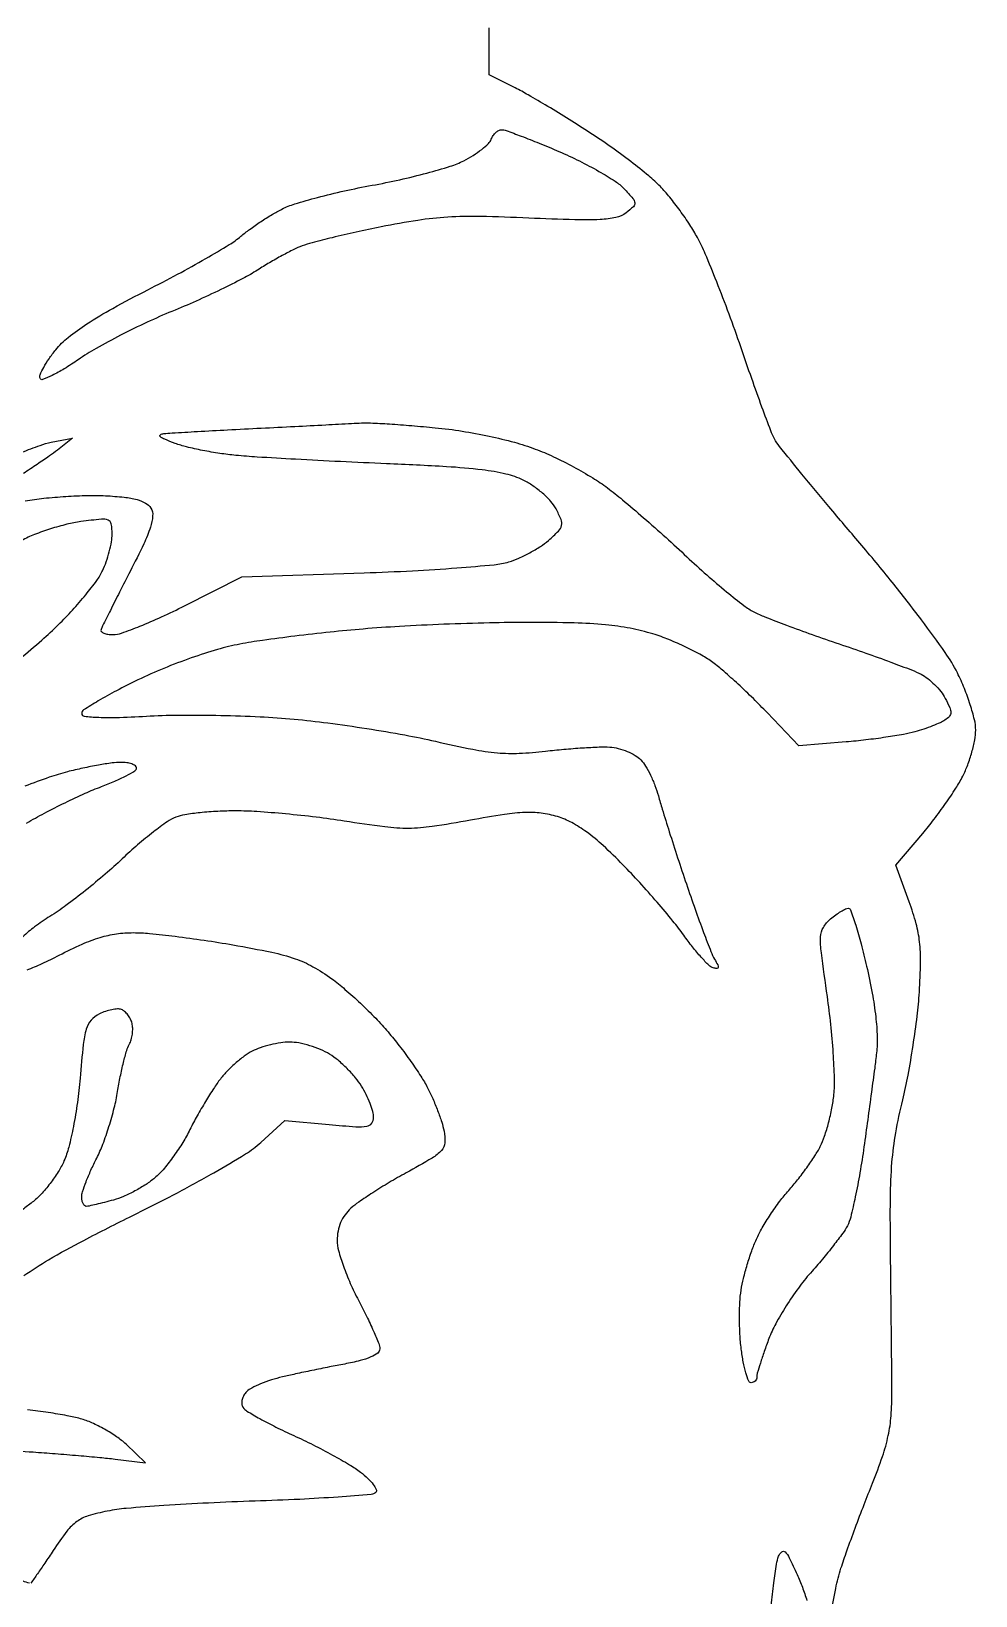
# Model space of a CAD drawing. Extents: x 0 to 561, y -221 to 322.
# Drawn here: x 442.4 to 560.7, y -21 to 175 of the extents above; entities that cross this region are included whole.
import ezdxf

# ---------------------------------------------------------------- set-up
doc = ezdxf.new("R2010")
doc.units = 0
doc.header["$MEASUREMENT"] = 0

msp = doc.modelspace()

# ---------------------------------------------------------------- linework, layer by layer
for points in [[(542.56, -23.44, -0.012934), (543.15, -20.06, -0.029249), (543.81, -17.54, -0.006765), (544.55, -15.36, -0.003067), (545.59, -12.52, -0.003036), (546.71, -9.54, -0.004156), (547.76, -6.88, 0.013341), (549.01, -3.53, 0.030223), (549.73, -0.93, 0.033472), (550.09, 1.57, 0.020367), (550.19, 4.55, 0.000879), (550.17, 7.39, 0.000237), (550.13, 11.9, 0.00024), (550.07, 17.02, 0.000248), (550.02, 22.07, -0.00525), (550, 28.86, -0.017734), (550.2, 33.29, -0.023537), (550.67, 36.99, -0.01628), (551.54, 41.12, 0.013276), (552.21, 44.23, 0.008172), (552.84, 47.92, 0.008192), (553.35, 51.59, 0.014502), (553.63, 54.64, 0.010842), (553.78, 58.38, 0.032791), (553.66, 60.92, 0.038802), (553.22, 63.19, 0.020625), (552.36, 65.92), (550.67, 70.54), (554.05, 74.5, 0.013637), (555.46, 76.24, 0.01041), (556.91, 78.23, 0.010549), (558.19, 80.15, 0.024268), (559.06, 81.66, 0.027631), (559.68, 83.08, 0.021293), (560.21, 84.68, 0.021725), (560.57, 86.23, 0.047106), (560.69, 87.44, 0.058716), (560.53, 88.74, 0.018894), (560.01, 90.61, 0.018554), (559.27, 92.67, 0.019764), (558.39, 94.62, 0.037308), (556.88, 97.15, 0.008187), (553.9, 101.24, 0.008277), (550.22, 105.97, 0.006957), (546.16, 110.87, -0.002102), (542.3, 115.43, -0.003019), (538.92, 119.5, -0.001618), (536.1, 122.98, -0.047012), (535.47, 123.93, -0.033002), (535.02, 124.92, -0.002085), (533.91, 127.9, -0.00306), (532.63, 131.47, -0.002269), (531.26, 135.43, 0.005813), (529.79, 139.55, 0.005935), (528.24, 143.61, 0.005777), (526.81, 147.1, 0.02449), (525.83, 149.13, 0.020192), (524.88, 150.73, 0.012681), (523.65, 152.51, 0.012727), (522.35, 154.21, 0.022648), (521.18, 155.53, 0.027668), (519.73, 156.86, 0.009169), (517.48, 158.65, 0.009097), (514.9, 160.55, 0.010216), (512.36, 162.27, 0.004674), (509.77, 163.92, 0.004261), (507.07, 165.57, 0.004264), (504.63, 167, 0.013778), (502.98, 167.89), (499.74, 169.53), (499.74, 175.41, -0.016086)], [(415.13, -1.11, -0.000002), (415.49, -2.52, -0.000001), (415.93, -4.21, -0.000001), (416.37, -5.9, -0.000002), (416.74, -7.3, 0.003961)], [(441.6, 116.15, -0.016593), (443.94, 116.48, -0.010406), (446.7, 116.71, -0.010443), (449.42, 116.83, -0.018725), (451.66, 116.8, -0.013655), (454.02, 116.61, -0.039746), (455.62, 116.31, -0.060572), (456.69, 115.87, -0.126271), (457.35, 115.25, -0.162595), (457.58, 114.28, -0.057843), (457.3, 112.86, -0.032084), (456.46, 110.76, -0.007366), (454.76, 107.32, 0.000798), (453.44, 104.73, 0.001166), (452.28, 102.44, 0.000559), (451.31, 100.49, 0.020843), (451.11, 100.04, 0.28977), (451.15, 99.8, 0.106971), (451.45, 99.59, 0.06466), (451.97, 99.45, 0.034395), (452.63, 99.4, 0.086281), (453.69, 99.59, 0.009732), (455.99, 100.46, 0.011565), (458.7, 101.63, 0.009154), (461.58, 103.01), (468.75, 106.62), (484.06, 107.14, 0.00458), (490.13, 107.4, 0.005878), (495.7, 107.76, 0.004592), (500.36, 108.16, 0.049548), (502.21, 108.52, 0.031183), (503.46, 108.98, 0.019931), (504.85, 109.66, 0.020021), (506.16, 110.44, 0.034887), (507.17, 111.2, 0.018448), (508.41, 112.37, 0.137681), (508.8, 113.07, 0.157123), (508.74, 113.83, 0.026145), (508.11, 115.17, 0.060188), (507.46, 116.09, 0.029459), (506.43, 117.1, 0.028716), (505.22, 118.04, 0.036922), (504.01, 118.75, 0.058003), (501.84, 119.52, 0.02616), (498.86, 120.03, 0.015525), (494.4, 120.43, 0.003592), (486.87, 120.81, -0.001497), (481.1, 121.07, -0.001622), (475.48, 121.36, -0.001525), (470.67, 121.64, -0.007886), (468.01, 121.85, -0.014438), (466, 122.1, -0.011323), (463.84, 122.47, -0.011485), (461.84, 122.92, -0.027402), (460.39, 123.36, -0.010495), (459.09, 123.87, -0.080385), (458.54, 124.21, -0.503156), (458.55, 124.44, -0.1172), (458.98, 124.58, -0.009444), (460.01, 124.66, -0.00054), (463.19, 124.85, -0.000825), (466.97, 125.05, -0.000606), (471.17, 125.27, 0.000143), (475.39, 125.48, 0.000187), (479.26, 125.68, 0.000139), (482.5, 125.85, 0.001709), (483.74, 125.92, -0.027201), (484.88, 125.92, -0.0038), (487.24, 125.79, -0.004336), (490.03, 125.58, -0.003669), (492.98, 125.32, -0.014512), (496.34, 124.89, -0.013713), (499.73, 124.26, -0.014308), (502.89, 123.5, -0.023221), (505.51, 122.65, -0.020068), (507.78, 121.69, -0.013247), (510.31, 120.41, -0.013339), (512.71, 119.04, -0.025032), (514.56, 117.78, -0.012473), (516.45, 116.28, -0.004524), (519.07, 114.05, -0.004483), (521.89, 111.56, -0.005328), (524.5, 109.15, 0.007759), (527, 106.88, 0.008697), (529.48, 104.77, 0.008109), (531.65, 103.04, 0.045255), (532.9, 102.25, 0.024759), (534.28, 101.63, 0.004114), (536.99, 100.58, 0.004505), (540.2, 99.41, 0.003975), (543.57, 98.24, -0.003339), (546.91, 97.09, -0.004005), (550.04, 95.96, -0.003446), (552.66, 94.97, -0.026457), (553.86, 94.43, -0.048532), (554.68, 93.9, -0.029226), (555.54, 93.14, -0.029085), (556.32, 92.27, -0.044506), (556.87, 91.42, -0.017501), (557.43, 90.27, -0.108238), (557.57, 89.63, -0.180463), (557.39, 89.16, -0.069356), (556.84, 88.69, -0.038261), (556.24, 88.37, -0.011411), (555.28, 87.97, -0.011372), (554.17, 87.56, -0.012066), (553.07, 87.22, -0.025652), (551.65, 86.9, -0.00743), (549.44, 86.54, -0.00745), (546.93, 86.21, -0.007889), (544.46, 85.96), (538.51, 85.46), (534.55, 89.63, 0.008843), (532.83, 91.38, 0.007199), (530.93, 93.19, 0.007284), (529.12, 94.81, 0.0188), (527.76, 95.91, 0.033871), (526.35, 96.82, 0.015513), (524.39, 97.83, 0.015282), (522.26, 98.77, 0.020378), (520.26, 99.48, 0.028201), (517.4, 100.19, 0.024056), (514.32, 100.63, 0.017279), (510.38, 100.86, 0.00591), (504.66, 100.93, 0.006065), (499.77, 100.87, 0.003867), (494.07, 100.69, 0.003885), (488.49, 100.42, 0.007213), (483.97, 100.1, 0.005202), (479.82, 99.71, 0.004309), (475.4, 99.21, 0.004352), (471.36, 98.68, 0.01167), (468.5, 98.21, 0.024046), (465.71, 97.54, 0.013761), (462.42, 96.48, 0.01326), (458.98, 95.17, 0.014784), (455.74, 93.73, 0.008591), (453.04, 92.37, 0.013342), (450.76, 91.09, 0.007533), (448.93, 89.96, 0.256224), (448.69, 89.53, 0.384005), (449.01, 89.17, 0.016761), (450.82, 89.05, 0.017421), (453.44, 89.04, 0.005839), (457.27, 89.21, -0.012484), (461.24, 89.33, -0.006951), (466.1, 89.29, -0.006914), (471.03, 89.12, -0.010637), (475.3, 88.82, -0.009636), (479.52, 88.34, -0.006177), (484.41, 87.64, -0.006206), (489.17, 86.83, -0.011545), (493.01, 86.04, 0.007872), (497.68, 85.04, 0.026284), (500.77, 84.6, 0.033106), (503.51, 84.54, 0.019103), (506.79, 84.8, -0.007181), (509.09, 85.04, -0.006838), (511.43, 85.22, -0.006803), (513.51, 85.33, -0.024014), (514.84, 85.31, -0.046378), (515.91, 85.14, -0.035922), (517.03, 84.78, -0.036927), (518.03, 84.27, -0.069165), (518.74, 83.71, -0.054077), (519.32, 82.94, -0.022247), (519.95, 81.79, -0.021699), (520.51, 80.49, -0.026016), (520.93, 79.21, 0.009467), (521.41, 77.54, 0.002123), (522.3, 74.71, 0.002201), (523.35, 71.45, 0.002128), (524.44, 68.17, 0.003663), (525.54, 65, 0.00469), (526.59, 62.1, 0.003653), (527.52, 59.69, 0.039505), (527.97, 58.75, -0.015068), (528.37, 58.03, -0.159546), (528.42, 57.7, -0.391186), (528.26, 57.57, -0.057031), (527.8, 57.66, -0.118084), (527.26, 57.98, -0.014239), (526.3, 58.99, -0.016293), (525.21, 60.28, -0.012741), (524.12, 61.74, 0.016877), (522.75, 63.53, 0.006887), (520.78, 65.88, 0.006805), (518.59, 68.35, 0.008635), (516.5, 70.56, 0.013306), (514.02, 72.97, 0.027434), (511.94, 74.68, 0.034831), (510.08, 75.86, 0.05163), (508.3, 76.6, 0.038258), (506.25, 77.04, 0.043962), (504.25, 77.13, 0.028472), (501.65, 76.88, 0.006791), (497.38, 76.15, -0.008537), (492.59, 75.36, -0.034986), (489.65, 75.13, -0.033662), (486.66, 75.31, -0.007502), (481.59, 76.04, 0.0089), (478.07, 76.53, 0.006923), (474.24, 76.94, 0.007007), (470.65, 77.23, 0.016813), (467.98, 77.32, 0.01259), (465.74, 77.26, 0.012946), (463.52, 77.09, 0.012771), (461.61, 76.84, 0.052225), (460.48, 76.54, 0.06209), (459.41, 75.97, 0.012409), (457.67, 74.68, 0.012945), (455.7, 73.08, 0.01175), (453.76, 71.31, -0.012859), (451.65, 69.41, -0.008929), (449.17, 67.36, -0.009011), (446.72, 65.48, -0.018308), (444.71, 64.11, 0.018408), (442.79, 62.79, 0.033555), (441.33, 61.56, 0.041934)], [(441.19, 122.24, -0.009512), (443.47, 123.11, -0.03933), (444.88, 123.49), (447.55, 124), (445.65, 122.52, -0.012469), (444.65, 121.78, -0.003951), (443.12, 120.73, -0.003942), (441.4, 119.58, -0.004374)], [(440.94, 96.38, 0.007132), (443.7, 98.72, 0.014337), (445.79, 100.66, 0.013993), (447.54, 102.47, 0.013507), (449.2, 104.4, 0.013553), (450.57, 106.17, 0.047114), (451.31, 107.41, 0.02712), (451.77, 108.52, 0.020203), (452.15, 109.79, 0.020552), (452.42, 111.02, 0.04293), (452.5, 112, 0.042478), (452.4, 113.26, 0.261189), (452, 113.74, 0.121112), (451.16, 113.86, 0.007212), (448.59, 113.56, 0.027609), (446.84, 113.22, 0.016499), (444.79, 112.65, 0.016493), (442.79, 111.94, 0.02737), (441.16, 111.19, 0.007399)], [(441.78, 75.79, -0.011745), (444.02, 77.04, -0.008113), (446.6, 78.35, -0.008185), (449.13, 79.53, -0.016566), (451.17, 80.37, 0.013281), (452.85, 81.04, 0.020229), (454.26, 81.72, 0.015656), (455.35, 82.35, 0.260479), (455.55, 82.7, 0.24473), (455.41, 82.97, 0.06724), (454.97, 83.2, 0.051758), (454.33, 83.35, 0.03385), (453.57, 83.4, 0.035219), (452.5, 83.33, 0.0089), (450.79, 83.06, 0.009036), (448.84, 82.67, 0.009015), (446.9, 82.22, 0.021972), (444.63, 81.53, 0.008779), (441.58, 80.41, 0.008668)], [(441.84, 57.4, 0.016144), (443.73, 58.2, 0.010284), (445.87, 59.25, -0.013925), (448.74, 60.63, -0.031351), (451, 61.47, -0.038457), (453.04, 61.92, -0.035645), (455.17, 62.07, -0.02355), (457.2, 61.97, -0.0063), (460.4, 61.61, -0.00637), (464.04, 61.12, -0.006539), (467.64, 60.54, -0.007736), (472.51, 59.61, -0.031523), (475.43, 58.81, -0.045246), (477.66, 57.81, -0.030546), (480.01, 56.3, -0.019936), (481.67, 54.97, -0.010771), (483.62, 53.22, -0.010713), (485.52, 51.34, -0.016584), (487.08, 49.63, -0.012711), (488.48, 47.9, -0.009931), (489.92, 45.95, -0.010064), (491.18, 44.08, -0.024031), (492.02, 42.63, -0.016384), (492.67, 41.29, -0.012489), (493.28, 39.78, -0.012668), (493.79, 38.34, -0.028782), (494.08, 37.22, -0.066889), (494.18, 35.76, -0.168171), (493.76, 34.79, -0.075886), (492.6, 33.84, -0.006899), (489.34, 31.98, 0.007986), (487.21, 30.77, 0.008191), (485.15, 29.49, 0.007991), (483.39, 28.33, 0.033853), (482.41, 27.55, 0.054388), (481.68, 26.73, 0.053709), (481.13, 25.76, 0.052592), (480.8, 24.68, 0.048187), (480.69, 23.53, 0.067068), (480.86, 22.25, 0.018468), (481.48, 20.31, 0.018312), (482.34, 18.14, 0.018198), (483.36, 16.03, -0.0082), (484.38, 14.03, -0.010777), (485.24, 12.17, -0.008447), (485.9, 10.59, -0.094799), (486.03, 9.93, -0.236394), (485.77, 9.41, -0.058889), (484.92, 8.92, -0.040056), (483.56, 8.46, -0.015977), (481.64, 8.04, 0.003162), (479.72, 7.67, 0.002195), (477.54, 7.23, 0.002213), (475.46, 6.79, 0.004562), (473.84, 6.42, 0.019457), (472.45, 6.04, 0.020143), (471.11, 5.55, 0.020334), (469.99, 5.03, 0.077074), (469.36, 4.58, 0.06823), (469.01, 4.12, 0.070747), (468.8, 3.59, 0.077967), (468.75, 3.06, 0.120392), (468.89, 2.63, 0.118503), (469.38, 2.15, 0.008932), (471, 1.2, 0.011934), (473, 0.15, 0.008785), (475.27, -0.93, -0.009702), (477.68, -2.08, -0.008857), (480.11, -3.36, -0.008898), (482.25, -4.58, -0.0283), (483.61, -5.5, -0.026003), (484.54, -6.29, -0.043728), (485.22, -7.05, -0.057246), (485.59, -7.68, -0.313393), (485.52, -8.05, -0.174139), (484.95, -8.31, -0.002104), (480.82, -8.62, -0.005983), (476, -8.91, -0.003841), (470.41, -9.13, 0.004183), (464.57, -9.37, 0.004802), (459, -9.69, 0.00434), (454.28, -10.05, 0.027407), (451.9, -10.39, 0.024545), (449.5, -10.99, 0.084085), (448.07, -11.7, 0.073309), (446.84, -12.9, 0.015807), (445.13, -15.32, -0.002197), (444.06, -16.9, -0.003579), (443.15, -18.23, -0.000618), (442.33, -19.4, -0.244476)], [(441.46, 19.12, -0.01776), (444.55, 21.1, -0.013657), (448.94, 23.53, -0.005436), (455.08, 26.64, 0.006934), (460.37, 29.33, 0.008542), (465.23, 31.99, 0.007979), (469.21, 34.35, 0.047694), (471.13, 35.8), (474.14, 38.56), (479.7, 38.04, 0.005291), (483.05, 37.76, 0.05832), (484.4, 37.82, 0.196073), (485.02, 38.19, 0.16076), (485.26, 38.94, 0.069978), (485.16, 39.65, 0.022243), (484.81, 40.67, 0.021716), (484.32, 41.79, 0.02257), (483.74, 42.84, 0.036914), (482.98, 43.9, 0.022575), (481.95, 45.04, 0.022575), (480.81, 46.08, 0.036914), (479.75, 46.84, 0.03742), (478.61, 47.42, 0.02581), (477.26, 47.91, 0.026109), (475.89, 48.25, 0.047324), (474.75, 48.36, 0.036784), (473.63, 48.27, 0.022697), (472.33, 48.02, 0.022715), (471.06, 47.65, 0.037443), (470.03, 47.22, 0.04141), (469.05, 46.6, 0.021087), (467.92, 45.68, 0.020796), (466.83, 44.63, 0.029179), (465.96, 43.6, 0.018213), (465.11, 42.37, 0.008074), (464.07, 40.7, 0.007979), (463.03, 38.9, 0.010665), (462.15, 37.22, -0.023665), (461.23, 35.58, -0.018248), (460.08, 33.89, -0.018582), (458.89, 32.38, -0.041337), (457.85, 31.35, -0.032247), (456.75, 30.53, -0.020198), (455.36, 29.72, -0.020253), (453.93, 29.03, -0.034484), (452.67, 28.58, -0.004661), (451.54, 28.28, -0.005986), (450.5, 28.03, -0.004672), (449.63, 27.83, -0.05059), (449.27, 27.79, -0.195337), (449.05, 27.88, -0.087781), (448.86, 28.13, -0.067259), (448.74, 28.51, -0.046971), (448.69, 28.96, -0.079436), (448.8, 29.62, -0.012633), (449.24, 30.87, -0.013724), (449.85, 32.32, -0.011631), (450.57, 33.82, 0.026706), (451.34, 35.57, 0.014429), (452.11, 37.8, 0.014335), (452.77, 40.12, 0.021878), (453.19, 42.17, -0.009585), (453.53, 44.04, -0.010849), (453.93, 45.82, -0.010135), (454.33, 47.31, -0.057126), (454.65, 48.07, 0.056646), (454.89, 48.66, 0.037847), (455.04, 49.37, 0.037971), (455.08, 50.09, 0.059198), (455, 50.7, 0.052805), (454.79, 51.25, 0.045768), (454.46, 51.77, 0.048157), (454.07, 52.19, 0.090789), (453.68, 52.43, 0.103748), (453.19, 52.51, 0.03611), (452.47, 52.42, 0.034018), (451.67, 52.21, 0.033551), (450.9, 51.89, 0.100044), (449.88, 51.1, 0.105159), (449.27, 49.99, 0.046252), (448.88, 48.06, 0.005881), (448.48, 43.83, -0.013433), (448.15, 40.79, -0.013738), (447.65, 37.8, -0.014218), (447.07, 35.2, -0.042057), (446.47, 33.47, -0.036276), (445.75, 32.11, -0.023573), (444.72, 30.64, -0.023705), (443.58, 29.29, -0.040964), (442.5, 28.3, -0.001699), (441.27, 27.37, -0.000796)], [(438.66, -2.8, -0.009376), (442.6, -2.98, -0.002663), (445.36, -3.18, -0.002209), (448.29, -3.42, -0.002229), (450.98, -3.66, -0.006013), (452.88, -3.87), (456.69, -4.32), (454.25, -2.02, 0.038007), (453.07, -1.07, 0.023133), (451.56, -0.13, 0.023119), (449.96, 0.67, 0.037478), (448.53, 1.19, 0.021787), (446.88, 1.56, 0.007954), (444.51, 1.96, 0.007868), (441.91, 2.31, 0.009327)], [(535.05, -22.23, -0.007088), (535.39, -19.38, -0.005722), (535.73, -17.01, -0.056004), (536, -16.04, -0.116912), (536.4, -15.48, -0.395106), (536.8, -15.49, -0.084761), (537.33, -16.22, -0.007206), (538.31, -18.32, -0.016959), (538.97, -19.92, -0.015905), (539.54, -21.6, -0.016107)], [(442.14, -19.43, -0.000173), (440.54, -18.9, -0.001176)]]:
    msp.add_lwpolyline(points, format="xyb")
for points in [[(501.3, 162.64, -0.087002), (501.86, 162.54, -0.003807), (503.75, 161.84, -0.006361), (505.99, 160.96, -0.004488), (508.48, 159.92, -0.01365), (511.04, 158.73, -0.014372), (513.48, 157.43, -0.014131), (515.52, 156.19, -0.060638), (516.61, 155.28, -0.010665), (517.75, 154.02, -0.157053), (517.98, 153.47, -0.231907), (517.8, 153, -0.025893), (516.88, 152.23, -0.109439), (515.62, 151.65, -0.038641), (513.63, 151.39, -0.0209), (510.46, 151.36, -0.003987), (504.69, 151.57, 0.006534), (498.65, 151.77, 0.019825), (494.54, 151.69, 0.023254), (490.81, 151.29, 0.012084), (486.21, 150.47, 0.004066), (483.06, 149.81, 0.004689), (480.08, 149.12, 0.004219), (477.56, 148.49, 0.027146), (476.3, 148.09, 0.025291), (475.27, 147.64, 0.008565), (473.8, 146.88, 0.008493), (472.21, 145.98, 0.009659), (470.72, 145.06, -0.022354), (468.89, 144.01, -0.007494), (466.13, 142.62, -0.00744), (463.02, 141.18, -0.008438), (460, 139.89, 0.012747), (456.9, 138.53, 0.009614), (453.57, 136.9, 0.009736), (450.5, 135.24, 0.022083), (448.26, 133.84, -0.013691), (446.51, 132.7, -0.023889), (444.99, 131.87, -0.021904), (443.8, 131.35, -0.422169), (443.47, 131.51, -0.189479), (443.48, 131.96, -0.023412), (443.93, 132.88, -0.024999), (444.6, 133.95, -0.018225), (445.44, 135.08, -0.055026), (446.99, 136.63, -0.024123), (449.35, 138.33, -0.018524), (452.59, 140.27, -0.00834), (456.97, 142.59, 0.006148), (460.7, 144.54, 0.006974), (464.23, 146.5, 0.006406), (467.17, 148.25, 0.037967), (468.62, 149.29, -0.018032), (469.73, 150.16, -0.010593), (471.11, 151.12, -0.010588), (472.54, 152.02, -0.017732), (473.78, 152.7, -0.043976), (475.38, 153.35, -0.009572), (478.24, 154.16, -0.009905), (481.6, 154.98, -0.009346), (485.06, 155.68, 0.01001), (488.53, 156.38, 0.010301), (491.94, 157.22, 0.010085), (494.86, 158.07, 0.0424), (496.55, 158.76, 0.022802), (497.73, 159.43, 0.025538), (498.8, 160.18, 0.026028), (499.64, 160.91, 0.10924), (500, 161.46, -0.058022), (500.24, 161.91, -0.058978), (500.57, 162.29, -0.065045), (500.94, 162.55, -0.119846)], [(544.72, 65.12, -0.320196), (545.02, 64.91, -0.006075), (545.65, 62.99, -0.012331), (546.33, 60.65, -0.00764), (547.02, 57.87, -0.011057), (547.72, 54.49, -0.017105), (548.16, 51.54, -0.019948), (548.35, 49.03, -0.038095), (548.26, 47.02, -0.003076), (548.03, 45.1, -0.000836), (547.62, 42.07, -0.000846), (547.16, 38.63, -0.000879), (546.69, 35.24, -0.007463), (546.18, 31.99, -0.009133), (545.6, 28.97, -0.007852), (545.03, 26.45, -0.062507), (544.61, 25.34, -0.036429), (544.03, 24.41, -0.007704), (542.87, 22.89, -0.008028), (541.48, 21.16, -0.007543), (539.99, 19.44, 0.023468), (538.47, 17.55, 0.016839), (536.94, 15.31, 0.017061), (535.63, 13.08, 0.034753), (534.78, 11.22, 0.005476), (534.2, 9.61, 0.007299), (533.71, 8.14, 0.005327), (533.33, 6.9, 0.071526), (533.26, 6.43, -0.095377), (533.21, 6.15, -0.097009), (533.05, 5.91, -0.098758), (532.82, 5.75, -0.102825), (532.55, 5.69, -0.309453), (532.25, 5.9, -0.021494), (531.9, 6.94, -0.02456), (531.57, 8.3, -0.015473), (531.32, 9.92, -0.017604), (531.15, 11.77, -0.012779), (531.1, 13.83, -0.012938), (531.14, 15.8, -0.027404), (531.3, 17.31, -0.021479), (531.59, 18.76, -0.012012), (532.07, 20.49, -0.011967), (532.63, 22.21, -0.019025), (533.21, 23.66, -0.0273), (533.94, 25.09, -0.014665), (534.98, 26.77, -0.014563), (536.14, 28.42, -0.022091), (537.26, 29.79, 0.015545), (538.37, 31.1, 0.011547), (539.52, 32.63, 0.011697), (540.53, 34.11, 0.025729), (541.22, 35.3, 0.036944), (541.75, 36.56, 0.017142), (542.26, 38.26, 0.016874), (542.68, 40.09, 0.022541), (542.92, 41.78, 0.032002), (542.99, 43.83, 0.009291), (542.84, 47, 0.009299), (542.54, 50.58, 0.009811), (542.1, 54.07, -0.003038), (541.35, 59.56, -0.042773), (541.26, 61.55, -0.122317), (541.61, 62.73, -0.087185), (542.5, 63.79, -0.01759), (543.16, 64.3, -0.02109), (543.81, 64.73, -0.020346), (544.38, 65.04, -0.115383)]]:
    msp.add_lwpolyline(points, format="xyb", close=True)

doc.saveas('drawing.dxf')
